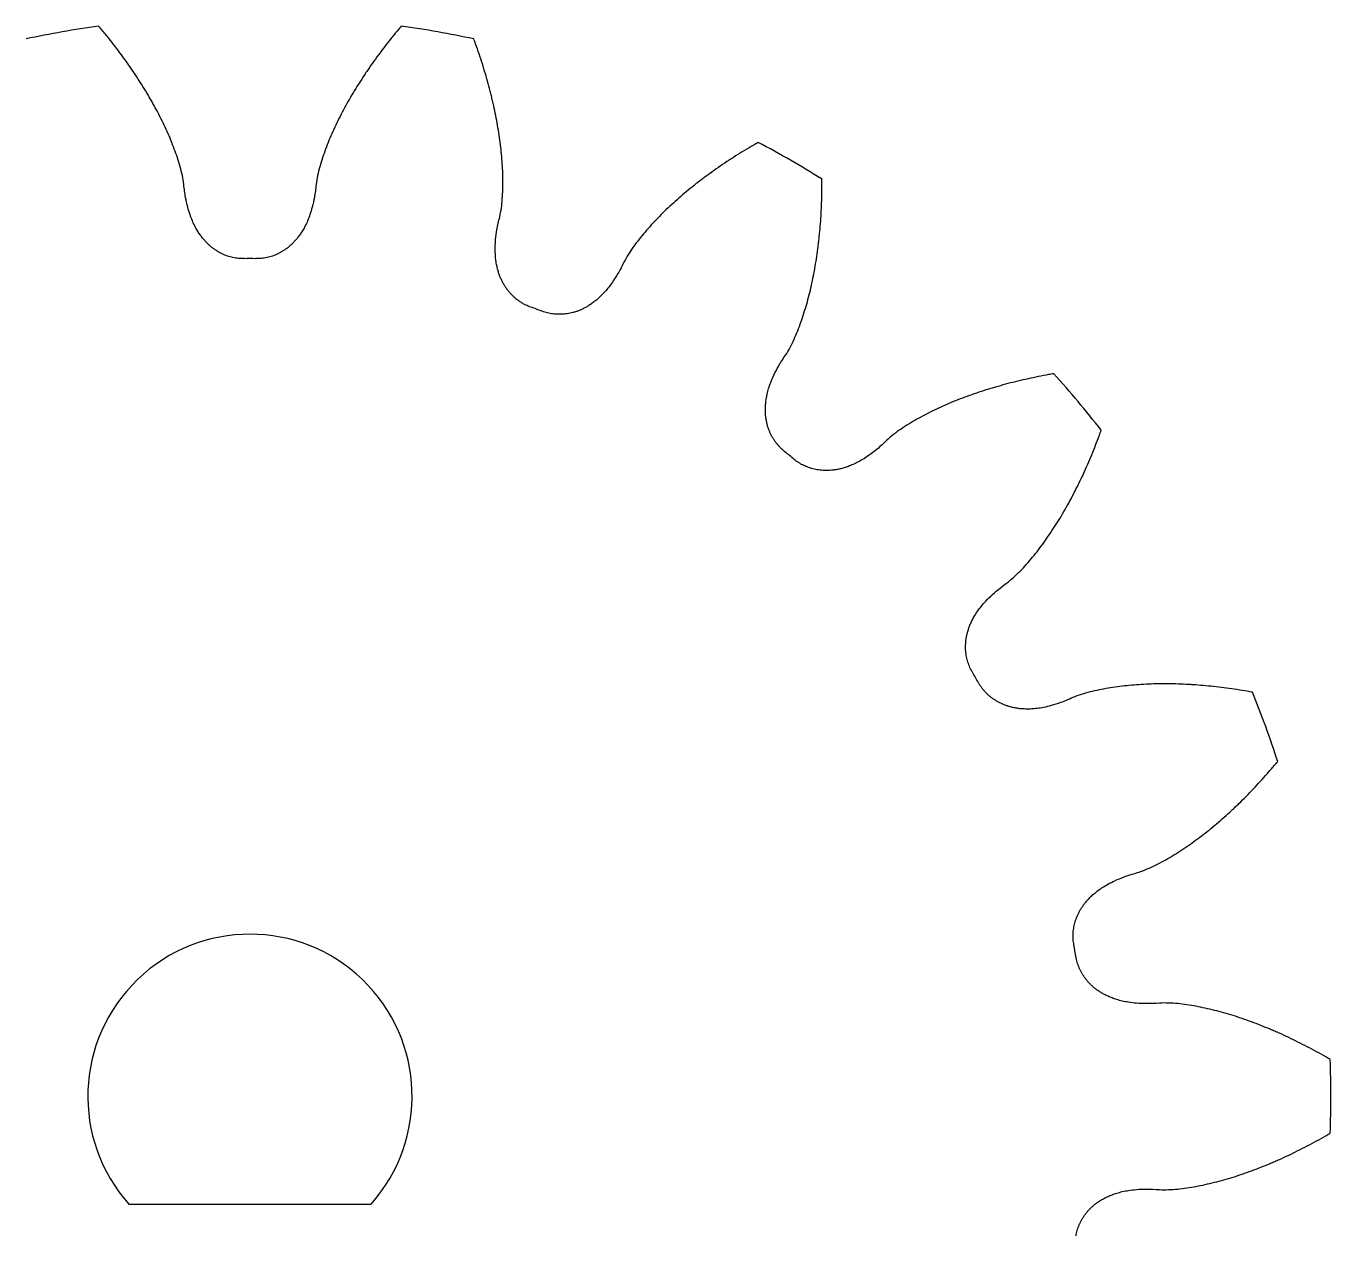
# Model space of a CAD drawing. Header units: millimetres. Extents: x -160 to -140, y 90.1 to 109.9.
# Drawn here: x -152.07 to -140, y 98.71 to 109.9 of the extents above; entities that cross this region are included whole.
import ezdxf

# ---------------------------------------------------------------- set-up
doc = ezdxf.new("R2010")
doc.units = ezdxf.units.MM
doc.linetypes.add('K5LT_BASIC', pattern=[0])
doc.layers.add('Системный слой', color=7, linetype='Continuous', true_color=0xffffff)

msp = doc.modelspace()

# ---------------------------------------------------------------- linework, layer by layer
at = {"layer": 'Системный слой', "color": 150, "linetype": 'K5LT_BASIC', "true_color": 0x0080ff}
msp.add_line((-148.882, 99), (-151.118, 99), dxfattribs=at)
for radius, start, end in [(10, 98.0472, 101.9528), (10, 78.0472, 81.9528), (10, 58.0472, 61.9528), (7.75, 89.5903, 90.4097), (7.75, 69.5903, 70.4097), (10, 38.0472, 41.9528), (7.75, 49.5903, 50.4097), (7.75, 29.5903, 30.4097), (10, 18.0472, 21.9528), (1.5, 318.1897, 221.8103), (7.75, 9.5903, 10.4097), (10, 358.0472, 1.9528)]:
    msp.add_arc((-150, 100), radius, start, end, dxfattribs=at)
for points, knots in [([(-151.053, 109.441), (-151.062, 109.455), (-151.071, 109.468), (-151.097, 109.507), (-151.115, 109.532), (-151.151, 109.584), (-151.17, 109.61), (-151.208, 109.661), (-151.227, 109.687), (-151.266, 109.738), (-151.286, 109.763), (-151.327, 109.814), (-151.347, 109.839), (-151.379, 109.877), (-151.389, 109.889), (-151.4, 109.902)], [23.551976, 23.551976, 23.551976, 23.551976, 24.553844, 24.553844, 26.565118, 26.565118, 28.593879, 28.593879, 30.640128, 30.640128, 32.703865, 32.703865, 34.78509, 34.78509, 35.831673, 35.831673, 35.831673, 35.831673]), ([(-148.6, 109.902), (-148.611, 109.889), (-148.621, 109.877), (-148.653, 109.839), (-148.673, 109.814), (-148.714, 109.763), (-148.734, 109.738), (-148.773, 109.687), (-148.792, 109.661), (-148.83, 109.61), (-148.849, 109.584), (-148.885, 109.532), (-148.903, 109.507), (-148.929, 109.468), (-148.938, 109.455), (-148.947, 109.441)], [3.168327, 3.168327, 3.168327, 3.168327, 4.21491, 4.21491, 6.296135, 6.296135, 8.359872, 8.359872, 10.406121, 10.406121, 12.434883, 12.434883, 14.446156, 14.446156, 15.448024, 15.448024, 15.448024, 15.448024]), ([(-147.761, 109.232), (-147.764, 109.248), (-147.768, 109.263), (-147.779, 109.308), (-147.787, 109.339), (-147.804, 109.4), (-147.813, 109.43), (-147.831, 109.492), (-147.84, 109.522), (-147.86, 109.584), (-147.87, 109.614), (-147.89, 109.676), (-147.901, 109.706), (-147.918, 109.752), (-147.923, 109.768), (-147.929, 109.783)], [23.551976, 23.551976, 23.551976, 23.551976, 24.553844, 24.553844, 26.565118, 26.565118, 28.593879, 28.593879, 30.640128, 30.640128, 32.703865, 32.703865, 34.78509, 34.78509, 35.831673, 35.831673, 35.831673, 35.831673]), ([(-150.612, 108.437), (-150.615, 108.464), (-150.62, 108.492), (-150.631, 108.547), (-150.639, 108.574), (-150.654, 108.628), (-150.662, 108.656), (-150.68, 108.71), (-150.69, 108.737), (-150.71, 108.791), (-150.72, 108.818), (-150.742, 108.872), (-150.754, 108.899), (-150.778, 108.953), (-150.791, 108.979), (-150.817, 109.033), (-150.83, 109.06), (-150.857, 109.113), (-150.872, 109.139), (-150.901, 109.192), (-150.916, 109.219), (-150.947, 109.272), (-150.962, 109.298), (-150.994, 109.35), (-151.011, 109.376), (-151.036, 109.415), (-151.045, 109.428), (-151.053, 109.441)], [0, 0, 0, 0, 1.783079, 1.783079, 3.584301, 3.584301, 5.403108, 5.403108, 7.239444, 7.239444, 9.093288, 9.093288, 10.964633, 10.964633, 12.853475, 12.853475, 14.75981, 14.75981, 16.683637, 16.683637, 18.624955, 18.624955, 20.583762, 20.583762, 22.560059, 22.560059, 23.551976, 23.551976, 23.551976, 23.551976]), ([(-148.947, 109.441), (-148.955, 109.428), (-148.964, 109.415), (-148.989, 109.376), (-149.006, 109.35), (-149.038, 109.298), (-149.053, 109.272), (-149.084, 109.219), (-149.099, 109.192), (-149.128, 109.139), (-149.143, 109.113), (-149.17, 109.06), (-149.183, 109.033), (-149.209, 108.979), (-149.222, 108.953), (-149.246, 108.899), (-149.258, 108.872), (-149.28, 108.818), (-149.29, 108.791), (-149.31, 108.737), (-149.32, 108.71), (-149.338, 108.656), (-149.346, 108.628), (-149.361, 108.574), (-149.369, 108.547), (-149.38, 108.492), (-149.385, 108.464), (-149.388, 108.437)], [15.448024, 15.448024, 15.448024, 15.448024, 16.439941, 16.439941, 18.416238, 18.416238, 20.375045, 20.375045, 22.316363, 22.316363, 24.24019, 24.24019, 26.146525, 26.146525, 28.035367, 28.035367, 29.906712, 29.906712, 31.760556, 31.760556, 33.596892, 33.596892, 35.415699, 35.415699, 37.216921, 37.216921, 39, 39, 39, 39]), ([(-147.689, 108.137), (-147.683, 108.164), (-147.678, 108.192), (-147.67, 108.247), (-147.668, 108.275), (-147.663, 108.332), (-147.662, 108.36), (-147.66, 108.417), (-147.66, 108.446), (-147.66, 108.504), (-147.661, 108.533), (-147.663, 108.591), (-147.665, 108.62), (-147.669, 108.679), (-147.672, 108.708), (-147.678, 108.767), (-147.681, 108.797), (-147.689, 108.857), (-147.693, 108.886), (-147.703, 108.946), (-147.708, 108.976), (-147.718, 109.036), (-147.724, 109.066), (-147.737, 109.127), (-147.743, 109.157), (-147.753, 109.202), (-147.757, 109.217), (-147.761, 109.232)], [0, 0, 0, 0, 1.783079, 1.783079, 3.584301, 3.584301, 5.403108, 5.403108, 7.239444, 7.239444, 9.093288, 9.093288, 10.964633, 10.964633, 12.853475, 12.853475, 14.75981, 14.75981, 16.683637, 16.683637, 18.624955, 18.624955, 20.583762, 20.583762, 22.560059, 22.560059, 23.551976, 23.551976, 23.551976, 23.551976]), ([(-145.298, 108.826), (-145.312, 108.817), (-145.326, 108.809), (-145.369, 108.785), (-145.397, 108.768), (-145.452, 108.734), (-145.48, 108.717), (-145.534, 108.683), (-145.561, 108.665), (-145.614, 108.63), (-145.64, 108.612), (-145.692, 108.576), (-145.718, 108.558), (-145.756, 108.53), (-145.769, 108.521), (-145.781, 108.512)], [3.168327, 3.168327, 3.168327, 3.168327, 4.21491, 4.21491, 6.296135, 6.296135, 8.359872, 8.359872, 10.406121, 10.406121, 12.434883, 12.434883, 14.446156, 14.446156, 15.448024, 15.448024, 15.448024, 15.448024]), ([(-150.055, 107.75), (-150.064, 107.75), (-150.072, 107.75), (-150.089, 107.751), (-150.098, 107.751), (-150.115, 107.753), (-150.123, 107.754), (-150.14, 107.757), (-150.149, 107.759), (-150.166, 107.762), (-150.174, 107.764), (-150.191, 107.769), (-150.199, 107.772), (-150.216, 107.777), (-150.224, 107.78), (-150.24, 107.787), (-150.249, 107.791), (-150.265, 107.798), (-150.273, 107.803), (-150.289, 107.811), (-150.297, 107.816), (-150.313, 107.826), (-150.321, 107.831), (-150.337, 107.842), (-150.345, 107.848), (-150.361, 107.861), (-150.368, 107.867), (-150.384, 107.881), (-150.391, 107.888), (-150.407, 107.904), (-150.414, 107.912), (-150.429, 107.929), (-150.437, 107.938), (-150.452, 107.958), (-150.459, 107.968), (-150.474, 107.99), (-150.482, 108.001), (-150.497, 108.026), (-150.504, 108.04), (-150.519, 108.069), (-150.526, 108.084), (-150.541, 108.119), (-150.548, 108.138), (-150.562, 108.18), (-150.569, 108.203), (-150.584, 108.256), (-150.59, 108.286), (-150.603, 108.356), (-150.608, 108.396), (-150.612, 108.437)], [0, 0, 0, 0, 1.228224, 1.228224, 2.458531, 2.458531, 3.693061, 3.693061, 4.93407, 4.93407, 6.183996, 6.183996, 7.445535, 7.445535, 8.721734, 8.721734, 10.016107, 10.016107, 11.332781, 11.332781, 12.676686, 12.676686, 14.053809, 14.053809, 15.471544, 15.471544, 16.939165, 16.939165, 18.468499, 18.468499, 20.074896, 20.074896, 21.778651, 21.778651, 23.607151, 23.607151, 25.598201, 25.598201, 27.80534, 27.80534, 30.306662, 30.306662, 33.220049, 33.220049, 36.730835, 36.730835, 41.145099, 41.145099, 47, 47, 47, 47]), ([(-149.388, 108.437), (-149.392, 108.396), (-149.397, 108.356), (-149.41, 108.286), (-149.416, 108.256), (-149.431, 108.203), (-149.438, 108.18), (-149.452, 108.138), (-149.459, 108.119), (-149.474, 108.084), (-149.481, 108.069), (-149.496, 108.04), (-149.503, 108.026), (-149.518, 108.001), (-149.526, 107.99), (-149.541, 107.968), (-149.548, 107.958), (-149.563, 107.938), (-149.571, 107.929), (-149.586, 107.912), (-149.593, 107.904), (-149.609, 107.888), (-149.616, 107.881), (-149.632, 107.867), (-149.639, 107.861), (-149.655, 107.848), (-149.663, 107.842), (-149.679, 107.831), (-149.687, 107.826), (-149.703, 107.816), (-149.711, 107.811), (-149.727, 107.803), (-149.735, 107.798), (-149.751, 107.791), (-149.76, 107.787), (-149.776, 107.78), (-149.784, 107.777), (-149.801, 107.772), (-149.809, 107.769), (-149.826, 107.764), (-149.834, 107.762), (-149.851, 107.759), (-149.86, 107.757), (-149.877, 107.754), (-149.885, 107.753), (-149.902, 107.751), (-149.911, 107.751), (-149.928, 107.75), (-149.936, 107.75), (-149.945, 107.75)], [0, 0, 0, 0, 5.854901, 5.854901, 10.269165, 10.269165, 13.779951, 13.779951, 16.693338, 16.693338, 19.19466, 19.19466, 21.401799, 21.401799, 23.392849, 23.392849, 25.221349, 25.221349, 26.925104, 26.925104, 28.531501, 28.531501, 30.060835, 30.060835, 31.528456, 31.528456, 32.946191, 32.946191, 34.323314, 34.323314, 35.667219, 35.667219, 36.983893, 36.983893, 38.278266, 38.278266, 39.554465, 39.554465, 40.816004, 40.816004, 42.06593, 42.06593, 43.306939, 43.306939, 44.541469, 44.541469, 45.771776, 45.771776, 47, 47, 47, 47]), ([(-145.781, 108.512), (-145.794, 108.503), (-145.806, 108.493), (-145.843, 108.465), (-145.868, 108.446), (-145.916, 108.408), (-145.94, 108.389), (-145.986, 108.35), (-146.01, 108.33), (-146.055, 108.29), (-146.077, 108.27), (-146.122, 108.229), (-146.143, 108.209), (-146.186, 108.168), (-146.207, 108.147), (-146.248, 108.104), (-146.268, 108.083), (-146.307, 108.04), (-146.326, 108.018), (-146.364, 107.974), (-146.382, 107.952), (-146.417, 107.907), (-146.435, 107.885), (-146.467, 107.838), (-146.484, 107.815), (-146.513, 107.768), (-146.527, 107.743), (-146.54, 107.719)], [15.448024, 15.448024, 15.448024, 15.448024, 16.439941, 16.439941, 18.416238, 18.416238, 20.375045, 20.375045, 22.316363, 22.316363, 24.24019, 24.24019, 26.146525, 26.146525, 28.035367, 28.035367, 29.906712, 29.906712, 31.760556, 31.760556, 33.596892, 33.596892, 35.415699, 35.415699, 37.216921, 37.216921, 39, 39, 39, 39]), ([(-144.738, 107.91), (-144.736, 107.925), (-144.734, 107.941), (-144.73, 107.988), (-144.727, 108.019), (-144.721, 108.082), (-144.719, 108.114), (-144.715, 108.177), (-144.714, 108.209), (-144.711, 108.273), (-144.71, 108.306), (-144.708, 108.371), (-144.708, 108.403), (-144.708, 108.452), (-144.708, 108.468), (-144.708, 108.485)], [23.551976, 23.551976, 23.551976, 23.551976, 24.553844, 24.553844, 26.565118, 26.565118, 28.593879, 28.593879, 30.640128, 30.640128, 32.703865, 32.703865, 34.78509, 34.78509, 35.831673, 35.831673, 35.831673, 35.831673]), ([(-147.401, 107.301), (-147.41, 107.304), (-147.417, 107.307), (-147.433, 107.314), (-147.441, 107.317), (-147.456, 107.325), (-147.464, 107.329), (-147.479, 107.337), (-147.486, 107.342), (-147.501, 107.351), (-147.508, 107.356), (-147.522, 107.366), (-147.529, 107.371), (-147.543, 107.382), (-147.549, 107.388), (-147.563, 107.4), (-147.569, 107.406), (-147.582, 107.419), (-147.588, 107.425), (-147.6, 107.439), (-147.606, 107.446), (-147.618, 107.461), (-147.623, 107.469), (-147.634, 107.485), (-147.64, 107.493), (-147.65, 107.51), (-147.655, 107.519), (-147.665, 107.537), (-147.67, 107.547), (-147.679, 107.566), (-147.683, 107.577), (-147.692, 107.598), (-147.696, 107.609), (-147.703, 107.632), (-147.707, 107.644), (-147.713, 107.67), (-147.716, 107.684), (-147.722, 107.712), (-147.724, 107.727), (-147.728, 107.759), (-147.729, 107.777), (-147.731, 107.814), (-147.732, 107.834), (-147.731, 107.879), (-147.729, 107.903), (-147.725, 107.958), (-147.72, 107.988), (-147.709, 108.058), (-147.7, 108.098), (-147.689, 108.137)], [0, 0, 0, 0, 1.228224, 1.228224, 2.458531, 2.458531, 3.693061, 3.693061, 4.93407, 4.93407, 6.183996, 6.183996, 7.445535, 7.445535, 8.721734, 8.721734, 10.016107, 10.016107, 11.332781, 11.332781, 12.676686, 12.676686, 14.053809, 14.053809, 15.471544, 15.471544, 16.939165, 16.939165, 18.468499, 18.468499, 20.074896, 20.074896, 21.778651, 21.778651, 23.607151, 23.607151, 25.598201, 25.598201, 27.80534, 27.80534, 30.306662, 30.306662, 33.220049, 33.220049, 36.730835, 36.730835, 41.145099, 41.145099, 47, 47, 47, 47]), ([(-145.046, 106.856), (-145.031, 106.879), (-145.016, 106.903), (-144.99, 106.953), (-144.978, 106.978), (-144.955, 107.03), (-144.943, 107.056), (-144.922, 107.109), (-144.912, 107.136), (-144.893, 107.191), (-144.884, 107.218), (-144.866, 107.274), (-144.858, 107.302), (-144.841, 107.358), (-144.834, 107.387), (-144.819, 107.445), (-144.812, 107.474), (-144.799, 107.532), (-144.793, 107.561), (-144.781, 107.621), (-144.776, 107.651), (-144.765, 107.711), (-144.761, 107.741), (-144.752, 107.802), (-144.747, 107.833), (-144.742, 107.879), (-144.74, 107.894), (-144.738, 107.91)], [0, 0, 0, 0, 1.783079, 1.783079, 3.584301, 3.584301, 5.403108, 5.403108, 7.239444, 7.239444, 9.093288, 9.093288, 10.964633, 10.964633, 12.853475, 12.853475, 14.75981, 14.75981, 16.683637, 16.683637, 18.624955, 18.624955, 20.583762, 20.583762, 22.560059, 22.560059, 23.551976, 23.551976, 23.551976, 23.551976]), ([(-146.54, 107.719), (-146.557, 107.682), (-146.576, 107.646), (-146.612, 107.585), (-146.628, 107.559), (-146.659, 107.514), (-146.674, 107.494), (-146.702, 107.46), (-146.715, 107.444), (-146.741, 107.417), (-146.753, 107.405), (-146.777, 107.382), (-146.788, 107.372), (-146.811, 107.354), (-146.822, 107.346), (-146.843, 107.33), (-146.854, 107.323), (-146.874, 107.31), (-146.884, 107.304), (-146.905, 107.293), (-146.915, 107.288), (-146.934, 107.279), (-146.944, 107.275), (-146.963, 107.267), (-146.973, 107.263), (-146.992, 107.257), (-147.001, 107.254), (-147.02, 107.249), (-147.029, 107.247), (-147.047, 107.243), (-147.057, 107.241), (-147.075, 107.239), (-147.084, 107.238), (-147.102, 107.236), (-147.111, 107.235), (-147.128, 107.235), (-147.137, 107.235), (-147.155, 107.235), (-147.164, 107.235), (-147.181, 107.237), (-147.19, 107.238), (-147.207, 107.24), (-147.215, 107.241), (-147.232, 107.244), (-147.24, 107.246), (-147.257, 107.25), (-147.265, 107.253), (-147.281, 107.258), (-147.289, 107.261), (-147.297, 107.263)], [0, 0, 0, 0, 5.854901, 5.854901, 10.269165, 10.269165, 13.779951, 13.779951, 16.693338, 16.693338, 19.19466, 19.19466, 21.401799, 21.401799, 23.392849, 23.392849, 25.221349, 25.221349, 26.925104, 26.925104, 28.531501, 28.531501, 30.060835, 30.060835, 31.528456, 31.528456, 32.946191, 32.946191, 34.323314, 34.323314, 35.667219, 35.667219, 36.983893, 36.983893, 38.278266, 38.278266, 39.554465, 39.554465, 40.816004, 40.816004, 42.06593, 42.06593, 43.306939, 43.306939, 44.541469, 44.541469, 45.771776, 45.771776, 47, 47, 47, 47]), ([(-145.061, 105.972), (-145.068, 105.978), (-145.074, 105.983), (-145.086, 105.995), (-145.093, 106.001), (-145.104, 106.013), (-145.11, 106.019), (-145.121, 106.032), (-145.127, 106.039), (-145.137, 106.053), (-145.142, 106.06), (-145.152, 106.074), (-145.157, 106.081), (-145.166, 106.096), (-145.17, 106.104), (-145.179, 106.12), (-145.183, 106.128), (-145.19, 106.144), (-145.194, 106.153), (-145.2, 106.17), (-145.204, 106.179), (-145.21, 106.196), (-145.212, 106.206), (-145.217, 106.224), (-145.219, 106.234), (-145.223, 106.253), (-145.225, 106.263), (-145.228, 106.284), (-145.229, 106.295), (-145.231, 106.316), (-145.232, 106.327), (-145.232, 106.35), (-145.232, 106.362), (-145.231, 106.386), (-145.23, 106.399), (-145.228, 106.425), (-145.226, 106.439), (-145.221, 106.468), (-145.218, 106.483), (-145.211, 106.514), (-145.206, 106.531), (-145.196, 106.567), (-145.189, 106.586), (-145.173, 106.628), (-145.163, 106.65), (-145.14, 106.7), (-145.126, 106.727), (-145.091, 106.788), (-145.069, 106.823), (-145.046, 106.856)], [0, 0, 0, 0, 1.228224, 1.228224, 2.458531, 2.458531, 3.693061, 3.693061, 4.93407, 4.93407, 6.183996, 6.183996, 7.445535, 7.445535, 8.721734, 8.721734, 10.016107, 10.016107, 11.332781, 11.332781, 12.676686, 12.676686, 14.053809, 14.053809, 15.471544, 15.471544, 16.939165, 16.939165, 18.468499, 18.468499, 20.074896, 20.074896, 21.778651, 21.778651, 23.607151, 23.607151, 25.598201, 25.598201, 27.80534, 27.80534, 30.306662, 30.306662, 33.220049, 33.220049, 36.730835, 36.730835, 41.145099, 41.145099, 47, 47, 47, 47]), ([(-142.563, 106.685), (-142.579, 106.682), (-142.595, 106.68), (-142.643, 106.671), (-142.675, 106.665), (-142.739, 106.652), (-142.771, 106.645), (-142.833, 106.632), (-142.865, 106.624), (-142.927, 106.609), (-142.957, 106.602), (-143.019, 106.586), (-143.049, 106.577), (-143.094, 106.564), (-143.109, 106.56), (-143.124, 106.556)], [3.168328, 3.168328, 3.168328, 3.168328, 4.21491, 4.21491, 6.296135, 6.296135, 8.359872, 8.359872, 10.406121, 10.406121, 12.434883, 12.434883, 14.446156, 14.446156, 15.448024, 15.448024, 15.448024, 15.448024]), ([(-143.124, 106.556), (-143.139, 106.551), (-143.154, 106.547), (-143.198, 106.533), (-143.228, 106.524), (-143.286, 106.504), (-143.315, 106.494), (-143.373, 106.473), (-143.401, 106.463), (-143.458, 106.441), (-143.486, 106.43), (-143.541, 106.407), (-143.568, 106.395), (-143.622, 106.37), (-143.649, 106.358), (-143.702, 106.332), (-143.728, 106.319), (-143.78, 106.292), (-143.805, 106.278), (-143.856, 106.25), (-143.88, 106.235), (-143.929, 106.205), (-143.953, 106.19), (-144, 106.158), (-144.023, 106.141), (-144.067, 106.107), (-144.088, 106.089), (-144.109, 106.07)], [15.448024, 15.448024, 15.448024, 15.448024, 16.439941, 16.439941, 18.416238, 18.416238, 20.375045, 20.375045, 22.316363, 22.316363, 24.24019, 24.24019, 26.146525, 26.146525, 28.035367, 28.035367, 29.906712, 29.906712, 31.760556, 31.760556, 33.596892, 33.596892, 35.415699, 35.415699, 37.216921, 37.216921, 39, 39, 39, 39]), ([(-142.35, 105.633), (-142.343, 105.647), (-142.336, 105.661), (-142.316, 105.703), (-142.302, 105.732), (-142.276, 105.789), (-142.263, 105.818), (-142.237, 105.877), (-142.225, 105.906), (-142.2, 105.966), (-142.188, 105.996), (-142.165, 106.056), (-142.153, 106.086), (-142.136, 106.132), (-142.13, 106.148), (-142.125, 106.163)], [23.551976, 23.551976, 23.551976, 23.551976, 24.553844, 24.553844, 26.565118, 26.565118, 28.593879, 28.593879, 30.640128, 30.640128, 32.703865, 32.703865, 34.78509, 34.78509, 35.831673, 35.831673, 35.831673, 35.831673]), ([(-144.109, 106.07), (-144.137, 106.041), (-144.167, 106.014), (-144.222, 105.968), (-144.246, 105.949), (-144.291, 105.918), (-144.311, 105.904), (-144.349, 105.882), (-144.367, 105.872), (-144.4, 105.855), (-144.416, 105.848), (-144.446, 105.835), (-144.46, 105.829), (-144.488, 105.82), (-144.501, 105.815), (-144.526, 105.808), (-144.539, 105.805), (-144.563, 105.8), (-144.574, 105.798), (-144.597, 105.795), (-144.608, 105.793), (-144.63, 105.791), (-144.64, 105.791), (-144.661, 105.79), (-144.671, 105.79), (-144.691, 105.79), (-144.701, 105.791), (-144.72, 105.793), (-144.73, 105.794), (-144.748, 105.796), (-144.757, 105.798), (-144.775, 105.802), (-144.784, 105.804), (-144.802, 105.808), (-144.81, 105.811), (-144.827, 105.816), (-144.836, 105.819), (-144.852, 105.826), (-144.86, 105.829), (-144.876, 105.836), (-144.884, 105.84), (-144.899, 105.848), (-144.906, 105.852), (-144.921, 105.861), (-144.928, 105.865), (-144.942, 105.875), (-144.949, 105.88), (-144.963, 105.89), (-144.97, 105.896), (-144.976, 105.901)], [0, 0, 0, 0, 5.854901, 5.854901, 10.269165, 10.269165, 13.779951, 13.779951, 16.693338, 16.693338, 19.19466, 19.19466, 21.401799, 21.401799, 23.392849, 23.392849, 25.221349, 25.221349, 26.925104, 26.925104, 28.531501, 28.531501, 30.060835, 30.060835, 31.528456, 31.528456, 32.946191, 32.946191, 34.323314, 34.323314, 35.667219, 35.667219, 36.983893, 36.983893, 38.278266, 38.278266, 39.554465, 39.554465, 40.816004, 40.816004, 42.06593, 42.06593, 43.306939, 43.306939, 44.541469, 44.541469, 45.771776, 45.771776, 47, 47, 47, 47]), ([(-143, 104.748), (-142.977, 104.765), (-142.956, 104.783), (-142.914, 104.82), (-142.894, 104.84), (-142.854, 104.88), (-142.835, 104.901), (-142.797, 104.944), (-142.778, 104.966), (-142.741, 105.01), (-142.723, 105.033), (-142.688, 105.079), (-142.67, 105.103), (-142.636, 105.15), (-142.619, 105.175), (-142.586, 105.224), (-142.569, 105.249), (-142.537, 105.299), (-142.521, 105.325), (-142.49, 105.376), (-142.474, 105.403), (-142.444, 105.455), (-142.429, 105.482), (-142.4, 105.536), (-142.385, 105.564), (-142.364, 105.605), (-142.357, 105.619), (-142.35, 105.633)], [0, 0, 0, 0, 1.783079, 1.783079, 3.584301, 3.584301, 5.403108, 5.403108, 7.239444, 7.239444, 9.093288, 9.093288, 10.964633, 10.964633, 12.853475, 12.853475, 14.75981, 14.75981, 16.683637, 16.683637, 18.624955, 18.624955, 20.583762, 20.583762, 22.560059, 22.560059, 23.551976, 23.551976, 23.551976, 23.551976]), ([(-143.316, 103.923), (-143.32, 103.93), (-143.325, 103.938), (-143.332, 103.953), (-143.336, 103.96), (-143.343, 103.976), (-143.346, 103.984), (-143.352, 104), (-143.355, 104.008), (-143.36, 104.025), (-143.363, 104.033), (-143.367, 104.05), (-143.369, 104.058), (-143.372, 104.075), (-143.374, 104.084), (-143.376, 104.102), (-143.377, 104.111), (-143.379, 104.129), (-143.379, 104.138), (-143.38, 104.156), (-143.38, 104.166), (-143.379, 104.184), (-143.378, 104.194), (-143.377, 104.213), (-143.376, 104.223), (-143.373, 104.243), (-143.371, 104.253), (-143.367, 104.273), (-143.364, 104.283), (-143.358, 104.304), (-143.355, 104.315), (-143.348, 104.337), (-143.344, 104.348), (-143.335, 104.37), (-143.329, 104.382), (-143.318, 104.406), (-143.312, 104.418), (-143.297, 104.443), (-143.289, 104.456), (-143.272, 104.484), (-143.262, 104.498), (-143.239, 104.528), (-143.226, 104.543), (-143.197, 104.577), (-143.181, 104.595), (-143.142, 104.633), (-143.119, 104.654), (-143.065, 104.7), (-143.033, 104.725), (-143, 104.748)], [0, 0, 0, 0, 1.228224, 1.228224, 2.458531, 2.458531, 3.693061, 3.693061, 4.93407, 4.93407, 6.183996, 6.183996, 7.445535, 7.445535, 8.721734, 8.721734, 10.016107, 10.016107, 11.332781, 11.332781, 12.676686, 12.676686, 14.053809, 14.053809, 15.471544, 15.471544, 16.939165, 16.939165, 18.468499, 18.468499, 20.074896, 20.074896, 21.778651, 21.778651, 23.607151, 23.607151, 25.598201, 25.598201, 27.80534, 27.80534, 30.306662, 30.306662, 33.220049, 33.220049, 36.730835, 36.730835, 41.145099, 41.145099, 47, 47, 47, 47]), ([(-142.388, 103.689), (-142.425, 103.671), (-142.462, 103.656), (-142.529, 103.632), (-142.558, 103.623), (-142.611, 103.608), (-142.635, 103.603), (-142.679, 103.594), (-142.698, 103.591), (-142.736, 103.587), (-142.753, 103.585), (-142.785, 103.583), (-142.801, 103.583), (-142.83, 103.583), (-142.844, 103.584), (-142.87, 103.586), (-142.883, 103.587), (-142.907, 103.591), (-142.918, 103.593), (-142.941, 103.597), (-142.952, 103.6), (-142.973, 103.605), (-142.983, 103.608), (-143.003, 103.615), (-143.012, 103.618), (-143.031, 103.625), (-143.04, 103.629), (-143.057, 103.637), (-143.066, 103.642), (-143.082, 103.651), (-143.09, 103.655), (-143.106, 103.665), (-143.114, 103.67), (-143.129, 103.68), (-143.136, 103.685), (-143.15, 103.696), (-143.157, 103.702), (-143.17, 103.713), (-143.176, 103.719), (-143.189, 103.732), (-143.195, 103.738), (-143.206, 103.751), (-143.212, 103.757), (-143.223, 103.77), (-143.228, 103.777), (-143.238, 103.791), (-143.243, 103.798), (-143.252, 103.812), (-143.257, 103.82), (-143.261, 103.827)], [0, 0, 0, 0, 5.854901, 5.854901, 10.269165, 10.269165, 13.779951, 13.779951, 16.693338, 16.693338, 19.19466, 19.19466, 21.401799, 21.401799, 23.392849, 23.392849, 25.221349, 25.221349, 26.925104, 26.925104, 28.531501, 28.531501, 30.060835, 30.060835, 31.528456, 31.528456, 32.946191, 32.946191, 34.323314, 34.323314, 35.667219, 35.667219, 36.983893, 36.983893, 38.278266, 38.278266, 39.554465, 39.554465, 40.816004, 40.816004, 42.06593, 42.06593, 43.306939, 43.306939, 44.541469, 44.541469, 45.771776, 45.771776, 47, 47, 47, 47]), ([(-141.297, 103.809), (-141.312, 103.81), (-141.328, 103.81), (-141.374, 103.813), (-141.405, 103.814), (-141.467, 103.816), (-141.497, 103.816), (-141.558, 103.816), (-141.589, 103.816), (-141.649, 103.815), (-141.679, 103.814), (-141.739, 103.811), (-141.769, 103.809), (-141.828, 103.805), (-141.858, 103.802), (-141.916, 103.796), (-141.945, 103.793), (-142.003, 103.785), (-142.032, 103.781), (-142.089, 103.771), (-142.117, 103.766), (-142.173, 103.754), (-142.201, 103.748), (-142.255, 103.734), (-142.283, 103.727), (-142.336, 103.709), (-142.362, 103.699), (-142.388, 103.689)], [15.448024, 15.448024, 15.448024, 15.448024, 16.439941, 16.439941, 18.416238, 18.416238, 20.375045, 20.375045, 22.316363, 22.316363, 24.24019, 24.24019, 26.146525, 26.146525, 28.035367, 28.035367, 29.906712, 29.906712, 31.760556, 31.760556, 33.596892, 33.596892, 35.415699, 35.415699, 37.216921, 37.216921, 39, 39, 39, 39]), ([(-140.725, 103.738), (-140.741, 103.741), (-140.757, 103.744), (-140.806, 103.753), (-140.838, 103.758), (-140.902, 103.768), (-140.934, 103.772), (-140.998, 103.781), (-141.029, 103.785), (-141.093, 103.792), (-141.124, 103.795), (-141.187, 103.801), (-141.219, 103.803), (-141.266, 103.807), (-141.281, 103.808), (-141.297, 103.809)], [3.168327, 3.168327, 3.168327, 3.168327, 4.21491, 4.21491, 6.296135, 6.296135, 8.359872, 8.359872, 10.406121, 10.406121, 12.434883, 12.434883, 14.446156, 14.446156, 15.448024, 15.448024, 15.448024, 15.448024]), ([(-140.885, 102.677), (-140.874, 102.687), (-140.862, 102.698), (-140.828, 102.731), (-140.806, 102.753), (-140.761, 102.798), (-140.739, 102.821), (-140.695, 102.867), (-140.674, 102.891), (-140.63, 102.938), (-140.609, 102.962), (-140.566, 103.011), (-140.545, 103.035), (-140.513, 103.073), (-140.502, 103.085), (-140.492, 103.098)], [23.551976, 23.551976, 23.551976, 23.551976, 24.553844, 24.553844, 26.565118, 26.565118, 28.593879, 28.593879, 30.640128, 30.640128, 32.703865, 32.703865, 34.78509, 34.78509, 35.831673, 35.831673, 35.831673, 35.831673]), ([(-141.798, 102.067), (-141.771, 102.076), (-141.745, 102.085), (-141.693, 102.106), (-141.667, 102.118), (-141.616, 102.142), (-141.591, 102.155), (-141.54, 102.182), (-141.515, 102.196), (-141.466, 102.225), (-141.441, 102.241), (-141.392, 102.272), (-141.367, 102.288), (-141.318, 102.321), (-141.294, 102.338), (-141.246, 102.373), (-141.222, 102.391), (-141.174, 102.427), (-141.151, 102.445), (-141.104, 102.483), (-141.08, 102.503), (-141.034, 102.542), (-141.011, 102.562), (-140.964, 102.603), (-140.942, 102.624), (-140.907, 102.655), (-140.896, 102.666), (-140.885, 102.677)], [0, 0, 0, 0, 1.783079, 1.783079, 3.584301, 3.584301, 5.403108, 5.403108, 7.239444, 7.239444, 9.093288, 9.093288, 10.964633, 10.964633, 12.853475, 12.853475, 14.75981, 14.75981, 16.683637, 16.683637, 18.624955, 18.624955, 20.583762, 20.583762, 22.560059, 22.560059, 23.551976, 23.551976, 23.551976, 23.551976]), ([(-142.378, 101.4), (-142.379, 101.409), (-142.38, 101.417), (-142.383, 101.434), (-142.383, 101.442), (-142.385, 101.459), (-142.385, 101.468), (-142.385, 101.485), (-142.385, 101.494), (-142.384, 101.511), (-142.384, 101.52), (-142.382, 101.537), (-142.381, 101.546), (-142.378, 101.563), (-142.377, 101.572), (-142.373, 101.589), (-142.371, 101.598), (-142.366, 101.615), (-142.363, 101.624), (-142.357, 101.641), (-142.354, 101.65), (-142.347, 101.668), (-142.343, 101.676), (-142.335, 101.694), (-142.331, 101.703), (-142.321, 101.72), (-142.316, 101.729), (-142.305, 101.746), (-142.299, 101.755), (-142.287, 101.773), (-142.28, 101.782), (-142.266, 101.8), (-142.258, 101.809), (-142.242, 101.827), (-142.233, 101.836), (-142.214, 101.855), (-142.204, 101.864), (-142.182, 101.883), (-142.17, 101.892), (-142.144, 101.912), (-142.13, 101.922), (-142.098, 101.942), (-142.081, 101.953), (-142.042, 101.974), (-142.02, 101.985), (-141.971, 102.008), (-141.942, 102.02), (-141.876, 102.045), (-141.837, 102.057), (-141.798, 102.067)], [0, 0, 0, 0, 1.228224, 1.228224, 2.458531, 2.458531, 3.693061, 3.693061, 4.93407, 4.93407, 6.183996, 6.183996, 7.445535, 7.445535, 8.721734, 8.721734, 10.016107, 10.016107, 11.332781, 11.332781, 12.676686, 12.676686, 14.053809, 14.053809, 15.471544, 15.471544, 16.939165, 16.939165, 18.468499, 18.468499, 20.074896, 20.074896, 21.778651, 21.778651, 23.607151, 23.607151, 25.598201, 25.598201, 27.80534, 27.80534, 30.306662, 30.306662, 33.220049, 33.220049, 36.730835, 36.730835, 41.145099, 41.145099, 47, 47, 47, 47]), ([(-141.585, 100.863), (-141.626, 100.859), (-141.666, 100.857), (-141.737, 100.858), (-141.768, 100.859), (-141.823, 100.864), (-141.847, 100.866), (-141.891, 100.874), (-141.911, 100.877), (-141.947, 100.886), (-141.964, 100.89), (-141.995, 100.9), (-142.009, 100.905), (-142.037, 100.915), (-142.049, 100.92), (-142.073, 100.931), (-142.085, 100.937), (-142.106, 100.948), (-142.117, 100.954), (-142.136, 100.966), (-142.146, 100.972), (-142.163, 100.984), (-142.172, 100.991), (-142.188, 101.003), (-142.196, 101.01), (-142.211, 101.023), (-142.218, 101.03), (-142.232, 101.044), (-142.238, 101.05), (-142.251, 101.064), (-142.257, 101.072), (-142.268, 101.086), (-142.274, 101.093), (-142.284, 101.108), (-142.289, 101.115), (-142.299, 101.131), (-142.303, 101.138), (-142.312, 101.154), (-142.316, 101.161), (-142.323, 101.177), (-142.327, 101.185), (-142.333, 101.201), (-142.336, 101.209), (-142.342, 101.225), (-142.345, 101.233), (-142.349, 101.25), (-142.351, 101.258), (-142.355, 101.274), (-142.357, 101.283), (-142.358, 101.291)], [0, 0, 0, 0, 5.854901, 5.854901, 10.269165, 10.269165, 13.779951, 13.779951, 16.693338, 16.693338, 19.19466, 19.19466, 21.401799, 21.401799, 23.392849, 23.392849, 25.221349, 25.221349, 26.925104, 26.925104, 28.531501, 28.531501, 30.060835, 30.060835, 31.528456, 31.528456, 32.946191, 32.946191, 34.323314, 34.323314, 35.667219, 35.667219, 36.983893, 36.983893, 38.278266, 38.278266, 39.554465, 39.554465, 40.816004, 40.816004, 42.06593, 42.06593, 43.306939, 43.306939, 44.541469, 44.541469, 45.771776, 45.771776, 47, 47, 47, 47]), ([(-140.519, 100.602), (-140.533, 100.608), (-140.548, 100.615), (-140.59, 100.633), (-140.619, 100.644), (-140.676, 100.667), (-140.705, 100.678), (-140.762, 100.699), (-140.791, 100.709), (-140.848, 100.729), (-140.877, 100.738), (-140.934, 100.756), (-140.962, 100.764), (-141.02, 100.781), (-141.048, 100.788), (-141.105, 100.803), (-141.134, 100.809), (-141.191, 100.822), (-141.219, 100.828), (-141.276, 100.838), (-141.304, 100.843), (-141.361, 100.851), (-141.389, 100.855), (-141.445, 100.86), (-141.474, 100.862), (-141.53, 100.864), (-141.558, 100.864), (-141.585, 100.863)], [15.448024, 15.448024, 15.448024, 15.448024, 16.439941, 16.439941, 18.416238, 18.416238, 20.375045, 20.375045, 22.316363, 22.316363, 24.24019, 24.24019, 26.146525, 26.146525, 28.035367, 28.035367, 29.906712, 29.906712, 31.760556, 31.760556, 33.596892, 33.596892, 35.415699, 35.415699, 37.216921, 37.216921, 39, 39, 39, 39]), ([(-140.006, 100.341), (-140.02, 100.349), (-140.034, 100.357), (-140.077, 100.382), (-140.105, 100.397), (-140.162, 100.429), (-140.19, 100.444), (-140.247, 100.474), (-140.276, 100.488), (-140.333, 100.517), (-140.362, 100.53), (-140.419, 100.557), (-140.447, 100.571), (-140.49, 100.59), (-140.505, 100.596), (-140.519, 100.602)], [3.168327, 3.168327, 3.168327, 3.168327, 4.21491, 4.21491, 6.296135, 6.296135, 8.359872, 8.359872, 10.406121, 10.406121, 12.434883, 12.434883, 14.446156, 14.446156, 15.448024, 15.448024, 15.448024, 15.448024]), ([(-140.519, 99.398), (-140.505, 99.404), (-140.49, 99.41), (-140.447, 99.429), (-140.419, 99.443), (-140.362, 99.47), (-140.333, 99.483), (-140.276, 99.512), (-140.247, 99.526), (-140.19, 99.556), (-140.162, 99.571), (-140.105, 99.603), (-140.077, 99.618), (-140.034, 99.643), (-140.02, 99.651), (-140.006, 99.659)], [23.551976, 23.551976, 23.551976, 23.551976, 24.553844, 24.553844, 26.565118, 26.565118, 28.593879, 28.593879, 30.640128, 30.640128, 32.703865, 32.703865, 34.78509, 34.78509, 35.831673, 35.831673, 35.831673, 35.831673]), ([(-141.585, 99.137), (-141.558, 99.136), (-141.53, 99.136), (-141.474, 99.138), (-141.445, 99.14), (-141.389, 99.145), (-141.361, 99.149), (-141.304, 99.157), (-141.276, 99.162), (-141.219, 99.172), (-141.191, 99.178), (-141.134, 99.191), (-141.105, 99.197), (-141.048, 99.212), (-141.02, 99.219), (-140.962, 99.236), (-140.934, 99.244), (-140.877, 99.262), (-140.848, 99.271), (-140.791, 99.291), (-140.762, 99.301), (-140.705, 99.322), (-140.676, 99.333), (-140.619, 99.356), (-140.59, 99.367), (-140.548, 99.385), (-140.533, 99.392), (-140.519, 99.398)], [0, 0, 0, 0, 1.783079, 1.783079, 3.584301, 3.584301, 5.403108, 5.403108, 7.239444, 7.239444, 9.093288, 9.093288, 10.964633, 10.964633, 12.853475, 12.853475, 14.75981, 14.75981, 16.683637, 16.683637, 18.624955, 18.624955, 20.583762, 20.583762, 22.560059, 22.560059, 23.551976, 23.551976, 23.551976, 23.551976]), ([(-142.358, 98.709), (-142.357, 98.717), (-142.355, 98.726), (-142.351, 98.742), (-142.349, 98.75), (-142.345, 98.767), (-142.342, 98.775), (-142.336, 98.791), (-142.333, 98.799), (-142.327, 98.815), (-142.323, 98.823), (-142.316, 98.839), (-142.312, 98.846), (-142.303, 98.862), (-142.299, 98.869), (-142.289, 98.885), (-142.284, 98.892), (-142.274, 98.907), (-142.268, 98.914), (-142.257, 98.928), (-142.251, 98.936), (-142.238, 98.95), (-142.232, 98.956), (-142.218, 98.97), (-142.211, 98.977), (-142.196, 98.99), (-142.188, 98.997), (-142.172, 99.009), (-142.163, 99.016), (-142.146, 99.028), (-142.136, 99.034), (-142.117, 99.046), (-142.106, 99.052), (-142.085, 99.063), (-142.073, 99.069), (-142.049, 99.08), (-142.037, 99.085), (-142.009, 99.095), (-141.995, 99.1), (-141.964, 99.11), (-141.947, 99.114), (-141.911, 99.123), (-141.891, 99.126), (-141.847, 99.134), (-141.823, 99.136), (-141.768, 99.141), (-141.737, 99.142), (-141.666, 99.143), (-141.626, 99.141), (-141.585, 99.137)], [0, 0, 0, 0, 1.228224, 1.228224, 2.458531, 2.458531, 3.693061, 3.693061, 4.93407, 4.93407, 6.183996, 6.183996, 7.445535, 7.445535, 8.721734, 8.721734, 10.016107, 10.016107, 11.332781, 11.332781, 12.676686, 12.676686, 14.053809, 14.053809, 15.471544, 15.471544, 16.939165, 16.939165, 18.468499, 18.468499, 20.074896, 20.074896, 21.778651, 21.778651, 23.607151, 23.607151, 25.598201, 25.598201, 27.80534, 27.80534, 30.306662, 30.306662, 33.220049, 33.220049, 36.730835, 36.730835, 41.145099, 41.145099, 47, 47, 47, 47])]:
    msp.add_open_spline(points, degree=3, knots=knots, dxfattribs=at)

doc.saveas('drawing.dxf')
